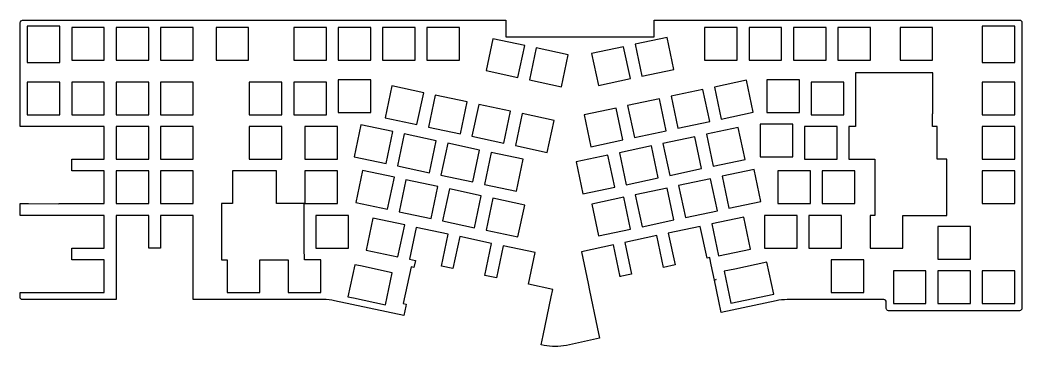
# Model space of a CAD drawing. Header units: millimetres. Extents: x 4 to 434, y 5 to 145.
import ezdxf

# ---------------------------------------------------------------- set-up
doc = ezdxf.new("R2010")
doc.units = ezdxf.units.MM

# ---------------------------------------------------------------- blocks, each defined once
blk = doc.blocks.new('3-5-foam')
for points in [[(-253.4, 260.29), (-254.63, 260.55), (-254.43, 261.47), (-253.59, 265.42), (-223.94, 259.1, 0.052532), (-219.14, 258.6), (-163.25, 258.6), (-163.25, 250.9), (-163.25, 242.09, 0.042332), (-163.25, 242.01), (-163.25, 222.54), (-149.25, 222.54), (-149.25, 236.54), (-144.2, 236.54), (-144.2, 222.54), (-130.2, 222.54), (-130.2, 250.64), (-130.19, 255.07, 0.029904), (-130.2, 255.13), (-130.2, 258.6), (-90, 258.6, -0.414458), (-89, 257.6), (-89, 255.59), (-92.1, 255.59), (-92.57, 255.59, 0.024509), (-92.62, 255.6), (-105.62, 255.61, 0.057107), (-105.74, 255.59), (-125.15, 255.59), (-125.15, 241.59), (-111.15, 241.59), (-111.15, 236.54), (-125.15, 236.54), (-125.15, 222.54), (-92.1, 222.54), (-89.03, 222.54), (-89.03, 217.49), (-92.1, 217.49), (-92.54, 217.49, 0.025071), (-92.59, 217.5), (-105.59, 217.51, 0.057357), (-105.71, 217.49), (-125.15, 217.49), (-125.15, 203.49), (-111.15, 203.49), (-111.15, 198.44), (-125.15, 198.44), (-125.15, 184.45), (-92.1, 184.45), (-89.06, 184.44), (-89.1, 139.9, -0.413901), (-90.1, 138.9), (-297.34, 138.85), (-297.34, 146.01), (-361, 146), (-361, 138.84), (-517.7, 138.8, -0.414214), (-518.7, 139.8), (-518.73, 262.37, -0.414282), (-517.73, 263.37), (-461.5, 263.37, -0.414145), (-460.5, 262.37), (-460.5, 259.63, 0.414145), (-459.5, 258.63), (-418.03, 258.63, 0.052404), (-413.24, 259.13), (-389.76, 264.12), (-388.75, 259.34), (-386.81, 250.24), (-387.61, 250.07), (-386.81, 250.24), (-385.42, 243.69), (-384.88, 240.69), (-384.86, 240.59), (-383.65, 240.85), (-380.76, 227.25), (-367.06, 230.16), (-369.95, 243.76), (-365.01, 244.81), (-362.12, 231.21), (-348.43, 234.12), (-351.32, 247.72), (-346.38, 248.77), (-346.4, 248.86), (-343.49, 235.17), (-329.8, 238.08), (-332.71, 251.77), (-333.26, 254.78), (-336.58, 270.42), (-337.6, 275.21), (-323.32, 278.24, -0.105225), (-313.75, 278.24), (-312.47, 277.97), (-313.32, 273.99), (-316.85, 257.41), (-317.51, 254.23), (-307.03, 252.01), (-309.9, 238.5), (-296.21, 235.59), (-293.3, 249.28), (-288.36, 248.23), (-291.27, 234.54), (-277.57, 231.63), (-274.66, 245.32), (-269.72, 244.27), (-272.63, 230.58), (-258.94, 227.67), (-256.03, 241.36), (-258.59, 241.91), (-257.95, 244.9), (-256.73, 244.64)], [(-467.57, 222.54), (-486.46, 222.54), (-486.44, 198.44), (-482.33, 198.44), (-482.33, 184.45), (-480.43, 184.45), (-480.43, 179, 0.053996), (-480.44, 178.89), (-480.45, 162.39), (-480.45, 161.42), (-447.38, 161.39), (-447.38, 184.45), (-444.52, 184.45), (-444.52, 198.44), (-455.56, 198.44), (-455.58, 222.54), (-453.57, 222.54), (-453.57, 236.54), (-467.57, 236.54)]]:
    blk.add_lwpolyline(points, format="xyb", close=True)
for points in [[(-501.67, 260.36), (-515.67, 260.36), (-515.67, 246.36), (-501.67, 246.36)], [(-482.62, 260.36), (-496.62, 260.36), (-496.62, 246.36), (-482.62, 246.36)], [(-477.57, 260.36), (-477.57, 246.36), (-463.57, 246.36), (-463.57, 260.36)], [(-395.64, 245.51), (-390.99, 246.5), (-393.9, 260.19), (-412.25, 256.29), (-409.34, 242.6), (-395.64, 245.51)], [(-229.62, 257.37), (-232.07, 257.89), (-245.76, 260.8), (-248.67, 247.1), (-234.98, 244.19), (-232.53, 243.67)], [(-450.9, 255.59), (-450.9, 241.59), (-436.9, 241.59), (-436.9, 255.59)], [(-211.02, 241.59), (-210.87, 236.54), (-210.87, 217.49), (-198.97, 217.49), (-198.97, 203.49), (-180.2, 203.49), (-180.2, 217.49), (-175.44, 217.49), (-175.44, 241.59), (-177.82, 241.59), (-177.82, 255.59), (-191.82, 255.59), (-191.82, 241.59), (-204.02, 241.59), (-204.02, 255.59), (-218.01, 255.59), (-218.01, 241.59)], [(-482.62, 241.31), (-496.62, 241.31), (-496.62, 227.31), (-482.62, 227.31)], [(-441.38, 222.54), (-427.38, 222.54), (-427.38, 236.54), (-441.38, 236.54)], [(-422.33, 236.54), (-422.33, 222.54), (-408.33, 222.54), (-408.33, 236.54)], [(-399.39, 223.29), (-385.7, 226.2), (-388.61, 239.89), (-402.3, 236.98)], [(-254, 226.62), (-240.3, 223.71), (-237.4, 237.4), (-251.09, 240.31)], [(-215.92, 222.54), (-215.92, 236.54), (-229.92, 236.54), (-229.92, 222.54)], [(-334.22, 217.66), (-337.13, 231.36), (-350.83, 228.45), (-347.92, 214.75)], [(-288.87, 228.86), (-302.57, 231.78), (-305.48, 218.08), (-291.78, 215.17)], [(-270.24, 224.91), (-283.93, 227.82), (-286.84, 214.12), (-273.15, 211.21)], [(-355.77, 227.4), (-369.46, 224.49), (-366.55, 210.79), (-352.86, 213.7)], [(-268.21, 210.16), (-254.51, 207.25), (-251.6, 220.95), (-265.3, 223.86)], [(-390.12, 205.78), (-393.03, 219.48), (-406.73, 216.56), (-403.81, 202.87)], [(-371.49, 209.74), (-374.4, 223.44), (-388.09, 220.53), (-385.18, 206.83)], [(-246.66, 219.9), (-249.57, 206.2), (-235.88, 203.29), (-232.97, 216.98)], [(-501.67, 203.49), (-501.67, 217.49), (-515.67, 217.49), (-515.67, 203.49)], [(-433.09, 203.49), (-433.09, 217.49), (-447.09, 217.49), (-447.09, 203.49)], [(-414.04, 203.49), (-414.04, 217.49), (-428.04, 217.49), (-428.04, 203.49)], [(-225.16, 203.49), (-211.16, 203.49), (-211.16, 217.49), (-225.16, 217.49)], [(-149.25, 203.49), (-149.25, 217.49), (-163.25, 217.49), (-163.25, 203.49)], [(-144.2, 217.49), (-144.2, 203.49), (-130.2, 203.49), (-130.2, 217.49)], [(-344.07, 210.41), (-341.16, 196.71), (-327.46, 199.62), (-330.38, 213.32)], [(-304.78, 198.46), (-291.08, 195.55), (-288.17, 209.24), (-301.87, 212.15)], [(-362.7, 206.45), (-359.79, 192.75), (-346.1, 195.66), (-349.01, 209.36)], [(-286.14, 194.5), (-272.45, 191.59), (-269.54, 205.28), (-283.23, 208.19)], [(-364.73, 191.7), (-367.64, 205.4), (-381.34, 202.49), (-378.43, 188.79)], [(-250.91, 201.32), (-264.6, 204.23), (-267.51, 190.54), (-253.82, 187.63)], [(-501.67, 198.44), (-515.67, 198.44), (-515.67, 184.45), (-501.67, 184.45)], [(-439.47, 198.44), (-439.47, 184.45), (-425.47, 184.45), (-425.47, 198.44)], [(-399.97, 198.52), (-397.06, 184.83), (-383.37, 187.74), (-386.28, 201.44)], [(-245.97, 200.27), (-248.88, 186.58), (-235.18, 183.67), (-232.27, 197.36)], [(-225.16, 184.45), (-211.16, 184.45), (-211.16, 198.44), (-225.16, 198.44)], [(-201.35, 184.45), (-187.35, 184.45), (-187.35, 198.44), (-201.35, 198.44)], [(-163.25, 184.45), (-149.25, 184.45), (-149.25, 198.44), (-163.25, 198.44)], [(-144.2, 184.45), (-130.2, 184.45), (-130.2, 198.44), (-144.2, 198.44)], [(-406.42, 183.49), (-406.42, 197.49), (-420.42, 197.49), (-420.42, 183.49)], [(-315.14, 195.5), (-318.06, 181.81), (-304.36, 178.9), (-301.45, 192.59)], [(-366.2, 186.23), (-363.29, 172.53), (-349.59, 175.44), (-352.5, 189.14)], [(-344.65, 176.5), (-330.96, 179.41), (-333.87, 193.1), (-347.56, 190.19)], [(-299.42, 177.85), (-285.73, 174.93), (-282.82, 188.63), (-296.51, 191.54)], [(-371.14, 185.18), (-384.83, 182.27), (-381.92, 168.57), (-368.23, 171.49)], [(-264.18, 184.67), (-277.88, 187.58), (-280.79, 173.88), (-267.09, 170.97)], [(-403.46, 178.31), (-400.55, 164.61), (-386.86, 167.52), (-389.77, 181.22)], [(-245.55, 180.71), (-259.25, 183.62), (-262.15, 169.93), (-248.46, 167.01)], [(-515.67, 179.39), (-515.67, 165.4), (-501.67, 165.4), (-501.67, 179.39)], [(-428.33, 179.39), (-442.33, 179.39), (-442.33, 165.4), (-428.33, 165.4)], [(-409.28, 178.44), (-423.28, 178.44), (-423.28, 164.44), (-409.28, 164.44)], [(-239.45, 178.44), (-239.45, 164.44), (-225.45, 164.44), (-225.45, 178.44)], [(-206.4, 179.39), (-220.4, 179.39), (-220.4, 165.4), (-206.4, 165.4)], [(-187.35, 179.39), (-201.35, 179.39), (-201.35, 165.4), (-187.35, 165.4)], [(-163.25, 179.39), (-163.25, 165.4), (-149.25, 165.4), (-149.25, 179.39)], [(-130.2, 179.39), (-144.2, 179.39), (-144.2, 165.4), (-130.2, 165.4)], [(-111.15, 179.39), (-125.15, 179.39), (-125.15, 165.4), (-111.15, 165.4)], [(-92.1, 179.39), (-106.1, 179.39), (-106.1, 165.4), (-92.1, 165.4)], [(-334.17, 153.12), (-337.08, 166.82), (-350.77, 163.91), (-347.86, 150.21)], [(-307.51, 164.45), (-321.2, 167.36), (-324.12, 153.67), (-310.42, 150.76)], [(-302.57, 163.4), (-305.48, 149.71), (-291.79, 146.8), (-288.88, 160.49)], [(-355.71, 162.86), (-369.41, 159.95), (-366.5, 146.25), (-352.8, 149.16)], [(-515.67, 156.96), (-515.67, 141.46), (-501.67, 141.46), (-501.67, 156.96)], [(-480.43, 155.96), (-480.43, 141.96), (-466.43, 141.96), (-466.43, 155.96)], [(-453.76, 155.96), (-453.76, 141.96), (-439.76, 141.96), (-439.76, 155.96)], [(-434.71, 155.96), (-434.71, 141.96), (-420.71, 141.96), (-420.71, 155.96)], [(-415.66, 141.96), (-401.66, 141.96), (-401.66, 155.96), (-415.66, 155.96)], [(-382.61, 141.96), (-382.61, 155.96), (-396.61, 155.96), (-396.61, 141.96)], [(-277.55, 155.96), (-277.55, 141.96), (-263.55, 141.96), (-263.55, 155.96)], [(-244.5, 155.96), (-258.5, 155.96), (-258.5, 141.96), (-244.5, 141.96)], [(-239.45, 155.96), (-239.45, 141.96), (-225.45, 141.96), (-225.45, 155.96)], [(-220.4, 141.96), (-206.4, 141.96), (-206.4, 155.96), (-220.4, 155.96)], [(-187.06, 155.96), (-187.06, 141.96), (-173.06, 141.96), (-173.06, 155.96)], [(-163.25, 155.96), (-163.25, 141.96), (-149.25, 141.96), (-149.25, 155.96)], [(-130.2, 141.96), (-130.2, 155.96), (-144.2, 155.96), (-144.2, 141.96)], [(-125.15, 155.96), (-125.15, 141.96), (-111.15, 141.96), (-111.15, 155.96)], [(-106.1, 156.96), (-106.1, 141.46), (-92.1, 141.46), (-92.1, 156.96)]]:
    blk.add_lwpolyline(points, close=True)

msp = doc.modelspace()

# ---------------------------------------------------------------- block references
at = {"rotation": 180}
msp.add_blockref('3-5-foam', (-85.23, 284.26), dxfattribs=at)

doc.saveas('drawing.dxf')
